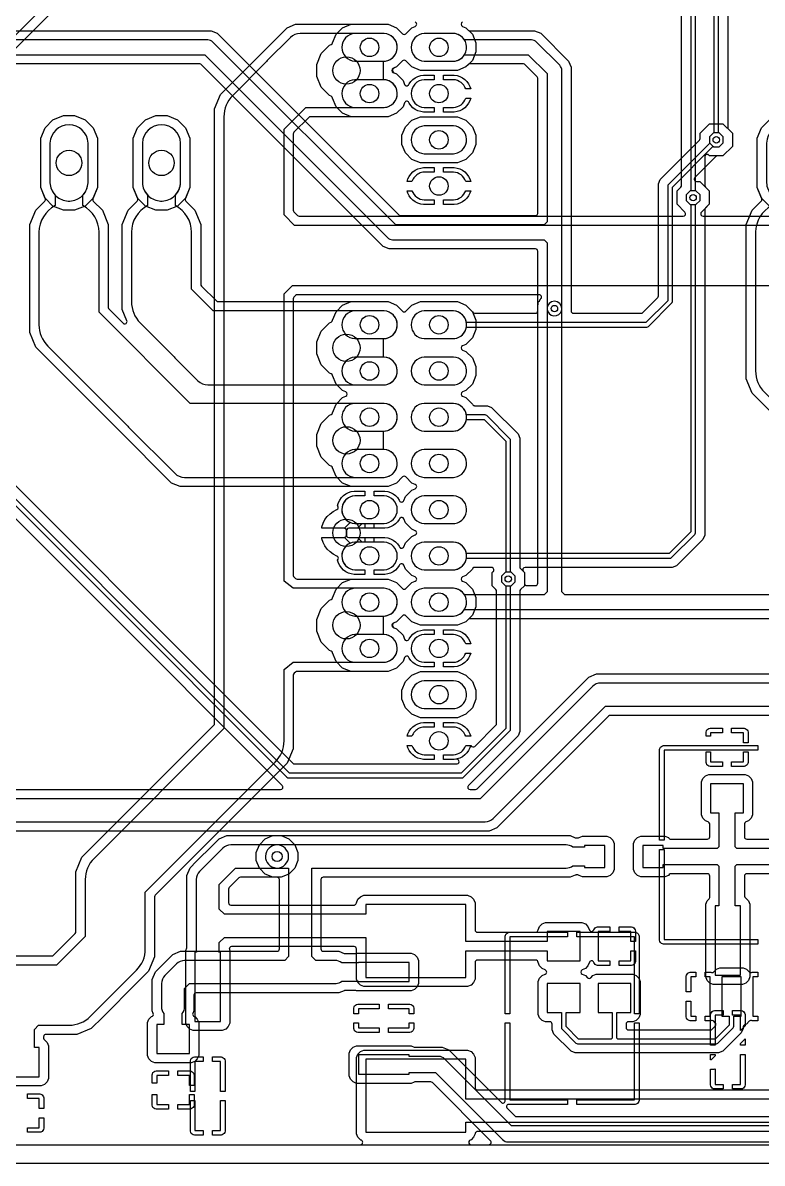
# Model space of a CAD drawing. Header units: millimetres. Extents: x 30 to 140, y 53 to 175.
# Drawn here: x 59.7 to 100.3, y 53 to 115.6 of the extents above; entities that cross this region are included whole.
import ezdxf

# ---------------------------------------------------------------- set-up
doc = ezdxf.new("R2010")
doc.units = ezdxf.units.MM

msp = doc.modelspace()

# ---------------------------------------------------------------- linework, layer by layer
at = {"layer": '16_copper'}
for points in [[(31.016, 173.857), (31.016, 54.143, 0.414214), (31.143, 54.016), (78.238, 54.016, 0.785538), (78.297, 54.256), (78.291, 54.258, 0.090005), (78.242, 54.279), (78.099, 54.422), (78.022, 54.609), (78.022, 58.811), (78.099, 58.998), (78.242, 59.141), (78.429, 59.218), (84.131, 59.218), (84.318, 59.141), (84.461, 58.998), (84.538, 58.811), (84.538, 57.15, 0.414214), (84.665, 57.023), (100.762, 57.023, 0.414214)], [(44.876, 115.214), (70.032, 115.214), (70.368, 115.075), (80.352, 105.092, 0.198912), (80.441, 105.054), (87.859, 105.054, 0.414214), (87.986, 105.181), (87.986, 112.599, 0.198912), (87.948, 112.688), (87.288, 113.348, 0.198912), (87.199, 113.386), (84.246, 113.386, 0.198912), (84.156, 113.348), (84.031, 113.223), (83.565, 113.03), (81.535, 113.03), (81.069, 113.223), (80.735, 113.557, 0.414214), (80.555, 113.557), (80.221, 113.223), (80.038, 113.147, 0.668183), (80.038, 112.913), (80.221, 112.837), (80.579, 112.479), (80.669, 112.262, 0.513814), (80.869, 112.216), (80.879, 112.224, 0.138924), (80.919, 112.292), (81.013, 112.422), (81.126, 112.535), (81.256, 112.629), (81.398, 112.702), (81.55, 112.751), (81.708, 112.776), (82.296, 112.776), (82.296, 112.522), (81.751, 112.522, 0.95208), (81.751, 110.998), (82.296, 110.998), (82.296, 110.744), (81.708, 110.744), (81.55, 110.769), (81.398, 110.818), (81.256, 110.891), (81.126, 110.985), (81.013, 111.098), (80.919, 111.228, 0.764681), (80.669, 111.258), (80.579, 111.041), (80.221, 110.683), (79.755, 110.49), (77.725, 110.49), (77.259, 110.683), (76.901, 111.041), (76.706, 111.513, 0.26182), (76.63, 111.611), (76.545, 111.646), (76.086, 112.105), (75.837, 112.705), (75.837, 113.355), (76.086, 113.955), (76.545, 114.414), (76.63, 114.449, 0.246575), (76.706, 114.547), (76.901, 115.019), (77.259, 115.377), (77.725, 115.57), (79.755, 115.57), (80.221, 115.377), (80.555, 115.043, 0.414214), (80.735, 115.043), (81.069, 115.377), (81.252, 115.453, 0.668183), (81.252, 115.687)], [(83.848, 115.687, 0.668183), (83.848, 115.453), (84.031, 115.377), (84.156, 115.252, 0.198912), (84.246, 115.214), (87.812, 115.214), (88.148, 115.075), (89.675, 113.548), (89.814, 113.212), (89.814, 99.822, 0.414214), (89.941, 99.695), (93.664, 99.695, 0.198912), (93.754, 99.732), (94.578, 100.556, 0.198912), (94.615, 100.646), (94.615, 106.806), (94.712, 107.04), (96.867, 109.195, 0.198912), (96.904, 109.284), (96.904, 109.587), (97.423, 110.106), (98.157, 110.106), (98.676, 109.587), (98.676, 108.853), (98.157, 108.334), (97.854, 108.334, 0.198912), (97.765, 108.297), (96.616, 107.148, 0.668179), (96.706, 106.931), (96.887, 106.931), (97.406, 106.412), (97.406, 105.678), (97.192, 105.464, 0.198912), (97.155, 105.374), (97.155, 87.504), (97.058, 87.27), (95.61, 85.822), (95.376, 85.725), (87.285, 85.725, 0.668185), (87.195, 85.508), (87.246, 85.457), (87.246, 84.723), (87.032, 84.509, 0.198912), (86.995, 84.419), (86.995, 76.709), (86.898, 76.475), (86.702, 76.279), (84.173, 73.75, 0.668179), (84.263, 73.533), (84.564, 73.533, 0.198912), (84.654, 73.57), (90.793, 79.709), (91.213, 79.883), (111.987, 79.883)], [(48.666, 113.894), (69.682, 113.894), (79.723, 103.853, 0.198912), (80.01, 103.734), (88.329, 103.734), (88.494, 103.569), (88.494, 99.949, 0.920803), (89.301, 99.882), (89.306, 99.949), (89.306, 113.03, 0.198912), (89.187, 113.317), (87.917, 114.587, 0.198912), (87.63, 114.706), (83.957, 114.706, 0.244558), (83.349, 115.062), (81.751, 115.062, 0.95208), (81.751, 113.538), (83.349, 113.538, 0.244558), (83.957, 113.894), (87.462, 113.894), (88.494, 112.862), (88.494, 104.711), (88.329, 104.546), (80.178, 104.546), (70.137, 114.587, 0.198912), (69.85, 114.706), (44.587, 114.706, 0.244558)], [(54.263, 95.225), (74.521, 74.967, 0.198912), (74.611, 74.93), (83.504, 74.93, 0.997187), (83.541, 75.202), (83.539, 75.202, 0.068867), (83.504, 75.202), (83.392, 75.184), (82.804, 75.184), (82.804, 75.438), (83.349, 75.438, 0.304475), (84.031, 75.946), (84.316, 75.946, 0.551386), (84.526, 75.899), (85.688, 77.061, 0.198912), (85.725, 77.151), (85.725, 84.419, 0.198912), (85.688, 84.509), (85.474, 84.723), (85.474, 85.457, 0.874307), (85.435, 85.725), (84.508, 85.725, 0.064089), (84.476, 85.721), (84.465, 85.717, 0.195945), (84.389, 85.641), (84.031, 85.283), (83.848, 85.207, 0.668175), (83.848, 84.973), (84.031, 84.897), (84.389, 84.539), (84.582, 84.073), (84.582, 83.567), (84.389, 83.101), (84.031, 82.743), (83.565, 82.55), (81.535, 82.55), (81.069, 82.743), (80.735, 83.077, 0.414214), (80.555, 83.077), (80.221, 82.743), (80.038, 82.667, 0.668175), (80.038, 82.433), (80.221, 82.357), (80.579, 81.999), (80.669, 81.782, 0.513808), (80.869, 81.736), (80.879, 81.744, 0.138905), (80.919, 81.812), (81.013, 81.942), (81.126, 82.055), (81.256, 82.149), (81.398, 82.222), (81.55, 82.271), (81.708, 82.296), (82.296, 82.296), (82.296, 82.042), (81.751, 82.042, 0.95208), (81.751, 80.518), (82.296, 80.518), (82.296, 80.264), (81.708, 80.264), (81.55, 80.289), (81.398, 80.338), (81.256, 80.411), (81.126, 80.505), (81.013, 80.618), (80.919, 80.748, 0.764651), (80.669, 80.778), (80.579, 80.561), (80.221, 80.203), (79.755, 80.01), (77.725, 80.01), (77.259, 80.203), (76.901, 80.561), (76.706, 81.033, 0.26182), (76.63, 81.131), (76.545, 81.166), (76.086, 81.625), (75.837, 82.225), (75.837, 82.875), (76.086, 83.475), (76.545, 83.934), (76.63, 83.969, 0.246575), (76.706, 84.067), (76.901, 84.539), (77.259, 84.897), (77.725, 85.09), (79.755, 85.09), (80.221, 84.897), (80.555, 84.563, 0.414214), (80.735, 84.563), (81.069, 84.897), (81.252, 84.973, 0.668175), (81.252, 85.207), (81.069, 85.283), (80.711, 85.641), (80.621, 85.858, 0.513808), (80.421, 85.904), (80.411, 85.896, 0.138905), (80.371, 85.828), (80.277, 85.698), (80.164, 85.585), (80.034, 85.491), (79.892, 85.418), (79.74, 85.369), (79.582, 85.344), (78.994, 85.344), (78.994, 85.598), (79.539, 85.598, 0.95208), (79.539, 87.122), (78.994, 87.122), (78.994, 87.376), (79.582, 87.376), (79.74, 87.351), (79.892, 87.302), (80.034, 87.229), (80.164, 87.135), (80.277, 87.022), (80.371, 86.892, 0.764651), (80.621, 86.862), (80.711, 87.079), (81.069, 87.437), (81.252, 87.513, 0.668175), (81.252, 87.747), (81.069, 87.823), (80.711, 88.181), (80.621, 88.398, 0.513783), (80.421, 88.444), (80.411, 88.436, 0.138898), (80.371, 88.368), (80.277, 88.238), (80.164, 88.125), (80.034, 88.031), (79.892, 87.958), (79.74, 87.909), (79.582, 87.884), (78.994, 87.884), (78.994, 88.138), (79.539, 88.138, 0.95208), (79.539, 89.662), (78.994, 89.662), (78.994, 89.916), (79.582, 89.916), (79.74, 89.891), (79.892, 89.842), (80.034, 89.769), (80.164, 89.675), (80.277, 89.562), (80.371, 89.432, 0.764648), (80.621, 89.402), (80.711, 89.619), (81.069, 89.977), (81.252, 90.053, 0.668175), (81.252, 90.287), (81.069, 90.363), (80.735, 90.697, 0.414214), (80.555, 90.697), (80.221, 90.363), (79.755, 90.17), (68.327, 90.17), (67.861, 90.363), (64.963, 93.261, 0.093912), (64.936, 93.3), (60.4, 97.837), (60.071, 98.631), (60.071, 104.569), (60.4, 105.363), (60.895, 105.858, 0.303342), (60.921, 105.998), (60.674, 106.593), (60.674, 109.307), (60.911, 109.879), (61.349, 110.317), (61.921, 110.553), (62.539, 110.553), (63.111, 110.317), (63.549, 109.879), (63.786, 109.307), (63.786, 106.593), (63.54, 106, 0.312739), (63.565, 105.858), (64.06, 105.363), (64.389, 104.569), (64.389, 100.007, 0.198912), (64.426, 99.917), (65.2, 99.143, 0.820678), (65.407, 99.281), (65.151, 99.901), (65.151, 104.569), (65.48, 105.363), (65.975, 105.858, 0.303342), (66.001, 105.998), (65.754, 106.593), (65.754, 109.307), (65.991, 109.879), (66.429, 110.317), (67.001, 110.553), (67.619, 110.553), (68.191, 110.317), (68.629, 109.879), (68.866, 109.307), (68.866, 106.593), (68.62, 106, 0.312739), (68.645, 105.858), (69.14, 105.363), (69.469, 104.569), (69.469, 101.277, 0.198912), (69.506, 101.187), (70.326, 100.367, 0.198912), (70.416, 100.33), (79.755, 100.33), (80.221, 100.137), (80.555, 99.803, 0.414214), (80.735, 99.803), (81.069, 100.137), (81.535, 100.33), (83.565, 100.33), (84.031, 100.137), (84.389, 99.779, 0.317344), (84.508, 99.695), (87.859, 99.695, 0.414214), (87.986, 99.822), (87.986, 103.099, 0.414214), (87.859, 103.226), (79.828, 103.226), (79.492, 103.365), (69.508, 113.348, 0.198912), (69.419, 113.386), (49.301, 113.386, 0.414214)], [(101.766, 93.3), (99.77, 95.297), (99.441, 96.091), (99.441, 104.569), (99.77, 105.363), (100.265, 105.858, 0.303342), (100.291, 105.998), (100.044, 106.593), (100.044, 109.307), (100.281, 109.879), (100.719, 110.317)], [(53.518, 94.893), (74.205, 74.205, 0.198912), (74.295, 74.168), (83.82, 74.168), (83.825, 74.169, 0.187839), (83.91, 74.205), (86.45, 76.745, 0.198912), (86.487, 76.835), (86.487, 84.712), (86.517, 84.712), (86.738, 84.933), (86.738, 85.247), (86.517, 85.468), (86.203, 85.468), (85.982, 85.247), (85.982, 84.933), (86.203, 84.712), (86.233, 84.712), (86.233, 76.888), (83.767, 74.422), (74.348, 74.422), (53.697, 95.072)], [(45.493, 73.533), (73.852, 73.533, 0.668179), (73.942, 73.75), (73.739, 73.953), (53.365, 94.327, 0.198912)], [(111.76, 79.375), (91.44, 79.375, 0.198912), (90.991, 79.189), (84.827, 73.025), (45.72, 73.025, 0.198912), (45.271, 72.839), (44.001, 71.569, 1), (44.899, 70.671), (45.983, 71.755), (85.09, 71.755, 0.198912), (85.539, 71.941), (91.703, 78.105), (111.497, 78.105)], [(111.234, 77.597), (91.966, 77.597, 0.198912), (91.876, 77.56), (85.737, 71.421), (85.317, 71.247), (46.246, 71.247, 0.198912)], [(104.397, 54.737), (84.665, 54.737, 0.055544), (84.637, 54.734), (84.625, 54.73, 0.283686), (84.538, 54.609), (84.461, 54.422), (84.318, 54.279, 0.985706), (84.322, 54.016), (138.857, 54.016, 0.414214)]]:
    msp.add_lwpolyline(points, format="xyb", dxfattribs=at)
for points in [[(79.614, 113.545, 0.906347), (79.539, 115.062), (77.941, 115.062, 0.95208), (77.941, 113.538), (79.539, 113.538)], [(84.031, 112.014, 0.304475), (83.349, 112.522), (82.804, 112.522), (82.804, 112.776), (83.392, 112.776), (83.55, 112.751), (83.702, 112.702), (83.844, 112.629), (83.974, 112.535), (84.087, 112.422), (84.181, 112.292), (84.254, 112.15), (84.298, 112.014)], [(79.614, 111.005, 0.906347), (79.539, 112.522), (77.941, 112.522, 0.95208), (77.941, 110.998), (79.539, 110.998)], [(82.804, 110.744), (82.804, 110.998), (83.349, 110.998, 0.304475), (84.031, 111.506), (84.298, 111.506), (84.254, 111.37), (84.181, 111.228), (84.087, 111.098), (83.974, 110.985), (83.844, 110.891), (83.702, 110.818), (83.55, 110.769), (83.392, 110.744)], [(63.881, 99.744), (63.881, 104.14, 0.279687), (62.992, 105.604), (62.992, 106.183, 0.180228), (63.278, 106.857), (63.278, 109.043, 0.957291), (61.182, 109.043), (61.182, 106.857, 0.180228), (61.468, 106.183), (61.468, 105.604, 0.279681), (60.579, 104.14), (60.579, 99.06, 0.198912), (61.063, 97.893), (65.425, 93.53, 0.038456), (65.501, 93.441), (68.041, 90.901, 0.198912), (68.58, 90.678), (79.539, 90.678, 0.975753), (79.502, 92.202), (79.502, 93.218, 0.975753), (79.539, 94.742), (68.883, 94.742)], [(68.961, 101.014), (68.961, 104.14, 0.279687), (68.072, 105.604), (68.072, 106.183, 0.180228), (68.358, 106.857), (68.358, 109.043, 0.957291), (66.262, 109.043), (66.262, 106.857, 0.180228), (66.548, 106.183), (66.548, 105.604, 0.279681), (65.659, 104.14), (65.659, 100.33, 0.198912), (66.143, 99.163), (67.965, 97.34, 0.038456), (68.041, 97.251), (69.311, 95.981, 0.198912), (69.85, 95.758), (79.539, 95.758, 0.975753), (79.502, 97.282), (79.502, 98.298, 0.975753), (79.539, 99.822), (70.153, 99.822)], [(83.424, 108.465, 0.906347), (83.349, 109.982), (81.751, 109.982, 0.95208), (81.751, 108.458), (83.349, 108.458)], [(103.251, 97.204), (103.251, 104.14, 0.279687), (102.362, 105.604), (102.362, 106.183, 0.180228), (102.648, 106.857), (102.648, 109.043, 0.957291), (100.552, 109.043), (100.552, 106.857, 0.180228), (100.838, 106.183), (100.838, 105.604, 0.279681), (99.949, 104.14), (99.949, 96.52, 0.198912), (100.433, 95.353), (102.255, 93.53, 0.038456), (102.331, 93.441), (104.871, 90.901, 0.198912), (105.41, 90.678), (118.909, 90.678, 0.975753), (118.872, 92.202), (118.872, 93.218, 0.975753), (118.909, 94.742), (105.713, 94.742)], [(83.424, 98.305, 0.324787), (84.064, 98.933), (93.98, 98.933, 0.198912), (94.07, 98.97), (95.34, 100.24, 0.198912), (95.377, 100.33), (95.377, 106.627), (97.612, 108.863), (97.633, 108.842), (97.947, 108.842), (98.168, 109.063), (98.168, 109.377), (97.947, 109.598), (97.633, 109.598), (97.412, 109.377), (97.412, 109.063), (97.433, 109.042), (95.16, 106.77, 0.198912), (95.123, 106.68), (95.123, 100.383), (93.927, 99.187), (84.064, 99.187, 0.352144), (83.349, 99.822), (81.751, 99.822, 0.95208), (81.751, 98.298), (83.349, 98.298)], [(84.031, 106.934, 0.304475), (83.349, 107.442), (82.804, 107.442), (82.804, 107.696), (83.392, 107.696), (83.55, 107.671), (83.702, 107.622), (83.844, 107.549), (83.974, 107.455), (84.087, 107.342), (84.181, 107.212), (84.254, 107.07), (84.298, 106.934)], [(81.708, 105.664), (81.55, 105.689), (81.398, 105.738), (81.256, 105.811), (81.126, 105.905), (81.013, 106.018), (80.919, 106.148), (80.846, 106.29), (80.802, 106.426), (81.069, 106.426, 0.304475), (81.751, 105.918), (82.296, 105.918), (82.296, 105.664)], [(83.424, 85.605, 0.324787), (84.064, 86.233), (95.25, 86.233, 0.198912), (95.34, 86.27), (96.61, 87.54, 0.198912), (96.647, 87.63), (96.647, 105.667), (96.677, 105.667), (96.898, 105.888), (96.898, 106.202), (96.677, 106.423), (96.363, 106.423), (96.142, 106.202), (96.142, 105.888), (96.363, 105.667), (96.393, 105.667), (96.393, 87.683), (95.197, 86.487), (84.064, 86.487, 0.352144), (83.349, 87.122), (81.751, 87.122, 0.95208), (81.751, 85.598), (83.349, 85.598)], [(82.804, 105.664), (82.804, 105.918), (83.349, 105.918, 0.304475), (84.031, 106.426), (84.298, 106.426), (84.254, 106.29), (84.181, 106.148), (84.087, 106.018), (83.974, 105.905), (83.844, 105.811), (83.702, 105.738), (83.55, 105.689), (83.392, 105.664)], [(83.424, 95.765, 0.906347), (83.349, 97.282), (81.751, 97.282, 0.95208), (81.751, 95.758), (83.349, 95.758)], [(83.424, 93.225, 0.906347), (83.349, 94.742), (81.751, 94.742, 0.95208), (81.751, 93.218), (83.349, 93.218)], [(83.424, 90.685, 0.906347), (83.349, 92.202), (81.751, 92.202, 0.95208), (81.751, 90.678), (83.349, 90.678)], [(76.114, 87.884), (76.125, 87.953), (76.192, 88.159), (76.291, 88.353), (76.418, 88.528), (76.572, 88.682), (76.747, 88.809), (76.946, 88.911, 0.466649), (77.001, 89.097), (76.997, 89.104, 0.052386), (76.987, 89.138), (77.036, 89.29), (77.109, 89.432), (77.203, 89.562), (77.316, 89.675), (77.446, 89.769), (77.588, 89.842), (77.74, 89.891), (77.898, 89.916), (78.486, 89.916), (78.486, 89.662), (77.941, 89.662, 0.796397), (77.68, 88.199), (77.365, 87.884)], [(83.424, 88.145, 0.906347), (83.349, 89.662), (81.751, 89.662, 0.95208), (81.751, 88.138), (83.349, 88.138)], [(77.898, 85.344), (77.74, 85.369), (77.588, 85.418), (77.446, 85.491), (77.316, 85.585), (77.203, 85.698), (77.109, 85.828), (77.036, 85.97), (76.987, 86.122, 0.539151), (76.948, 86.348), (76.747, 86.451), (76.572, 86.578), (76.418, 86.732), (76.291, 86.907), (76.192, 87.101), (76.125, 87.307), (76.114, 87.376), (77.365, 87.376), (77.68, 87.061, 0.796397), (77.941, 85.598), (78.486, 85.598), (78.486, 85.344)], [(79.614, 83.065, 0.906347), (79.539, 84.582), (77.941, 84.582, 0.95208), (77.941, 83.058), (79.539, 83.058)], [(83.424, 83.065, 0.906347), (83.349, 84.582), (81.751, 84.582, 0.95208), (81.751, 83.058), (83.349, 83.058)], [(84.031, 81.534, 0.304478), (83.349, 82.042), (82.804, 82.042), (82.804, 82.296), (83.392, 82.296), (83.55, 82.271), (83.702, 82.222), (83.844, 82.149), (83.974, 82.055), (84.087, 81.942), (84.181, 81.812), (84.254, 81.67), (84.298, 81.534)], [(79.614, 80.525, 0.906347), (79.539, 82.042), (77.941, 82.042, 0.95208), (77.941, 80.518), (79.539, 80.518)], [(82.804, 80.264), (82.804, 80.518), (83.349, 80.518, 0.304475), (84.031, 81.026), (84.298, 81.026), (84.254, 80.89), (84.181, 80.748), (84.087, 80.618), (83.974, 80.505), (83.844, 80.411), (83.702, 80.338), (83.55, 80.289), (83.392, 80.264)], [(83.424, 77.985, 0.906347), (83.349, 79.502), (81.751, 79.502, 0.95208), (81.751, 77.978), (83.349, 77.978)], [(84.031, 76.454, 0.304478), (83.349, 76.962), (82.804, 76.962), (82.804, 77.216), (83.392, 77.216), (83.55, 77.191), (83.702, 77.142), (83.844, 77.069), (83.974, 76.975), (84.087, 76.862), (84.181, 76.732), (84.254, 76.59), (84.298, 76.454)], [(81.708, 75.184), (81.55, 75.209), (81.398, 75.258), (81.256, 75.331), (81.126, 75.425), (81.013, 75.538), (80.919, 75.668), (80.846, 75.81), (80.802, 75.946), (81.069, 75.946, 0.304475), (81.751, 75.438), (82.296, 75.438), (82.296, 75.184)], [(90.044, 59.055), (89.81, 59.152), (88.87, 60.092), (88.773, 60.326), (88.773, 60.643, 0.414214), (88.646, 60.77), (88.405, 60.77), (88.219, 60.847), (88.076, 60.99), (87.999, 61.177), (87.999, 62.979), (88.076, 63.166), (88.219, 63.309), (88.397, 63.383, 0.668183), (88.397, 63.617), (88.219, 63.691), (88.076, 63.834), (87.999, 64.021, 0.442215), (87.871, 64.16), (84.665, 64.16, 0.414214), (84.538, 64.033), (84.538, 63.109), (84.461, 62.922), (84.318, 62.779), (84.131, 62.702), (78.429, 62.702), (78.242, 62.779), (78.099, 62.922), (78.022, 63.109), (78.022, 64.77, 0.414214), (77.895, 64.897), (71.163, 64.897, 0.454789), (71.037, 64.753), (71.038, 64.749, 0.104035), (71.058, 64.691), (71.058, 60.689), (70.981, 60.502), (70.838, 60.359), (70.651, 60.282), (69.049, 60.282), (68.862, 60.359), (68.719, 60.502), (68.642, 60.689), (68.642, 64.691), (68.697, 64.825, 0.098491), (68.707, 64.873), (68.707, 68.807), (68.881, 69.227), (69.22, 69.567), (69.22, 69.567), (70.133, 70.48), (70.133, 70.48), (70.473, 70.819), (70.893, 70.993), (73.887, 70.993), (74.307, 70.819), (74.629, 70.497), (74.803, 70.077), (74.803, 69.623), (74.629, 69.203), (74.307, 68.881), (73.887, 68.707), (71.646, 68.707, 0.198912), (71.556, 68.67), (71.03, 68.144, 0.198912), (70.993, 68.054), (70.993, 67.31, 0.414214), (71.12, 67.183), (77.895, 67.183, 0.055544), (77.923, 67.186), (77.935, 67.19, 0.283686), (78.022, 67.311), (78.099, 67.498), (78.242, 67.641), (78.429, 67.718), (84.131, 67.718), (84.318, 67.641), (84.461, 67.498), (84.538, 67.311), (84.538, 65.811, 0.414214), (84.665, 65.684), (87.871, 65.684, 0.225672), (87.97, 65.731), (87.977, 65.742, 0.14948), (87.999, 65.823), (88.076, 66.01), (88.219, 66.153), (88.405, 66.23), (90.411, 66.23), (90.597, 66.153), (90.74, 66.01), (90.824, 65.806, 0.634936), (91.063, 65.819), (91.097, 65.878), (91.145, 65.925), (91.202, 65.959), (91.267, 65.976), (91.948, 65.976), (91.948, 65.722), (91.3, 65.722), (91.3, 64.122), (91.948, 64.122), (91.948, 63.868), (91.267, 63.868), (91.202, 63.885), (91.145, 63.919), (91.097, 63.966), (91.063, 64.025, 0.707991), (90.824, 64.038), (90.74, 63.834), (90.597, 63.691), (90.419, 63.617, 0.668183), (90.419, 63.383), (90.597, 63.309), (90.715, 63.191, 0.414219), (90.895, 63.191), (91.013, 63.309), (91.199, 63.386), (93.205, 63.386), (93.391, 63.309), (93.534, 63.166), (93.611, 62.979), (93.611, 61.177), (93.534, 60.99), (93.391, 60.847), (93.205, 60.77), (92.964, 60.77, 0.414214), (92.837, 60.643), (92.837, 60.452, 0.414214), (92.964, 60.325), (97.474, 60.325, 0.198912), (97.564, 60.362), (97.737, 60.535, 0.414219), (97.737, 60.714), (97.653, 60.797, 0.184152), (97.571, 60.834), (97.563, 60.835, 0.122669), (97.493, 60.82), (97.18, 60.82), (97.18, 61.074), (97.46, 61.074), (97.46, 63.233), (97.18, 63.233), (97.18, 63.487), (97.493, 63.487, 0.348851), (97.653, 63.51), (97.807, 63.664), (97.994, 63.741), (99.263, 63.741), (99.449, 63.664), (99.603, 63.51, 0.184157), (99.686, 63.474), (99.694, 63.473, 0.122669), (99.763, 63.487), (100.076, 63.487), (100.076, 63.233), (99.797, 63.233), (99.797, 61.074), (100.076, 61.074), (100.076, 60.82), (99.763, 60.82, 0.348851), (99.603, 60.797), (99.449, 60.644), (99.342, 60.599, 0.303347), (99.263, 60.482), (99.263, 60.402), (99.167, 60.169), (98.15, 59.152), (97.916, 59.055)], [(78.53, 63.21), (84.03, 63.21), (84.03, 64.668), (88.507, 64.668), (88.507, 64.122), (90.309, 64.122), (90.309, 65.722), (88.507, 65.722), (88.507, 65.176), (84.03, 65.176), (84.03, 67.21), (78.53, 67.21), (78.53, 66.675), (70.772, 66.675), (70.485, 66.962), (70.485, 68.317), (71.383, 69.215), (73.66, 69.215, 1), (73.66, 70.485), (71.12, 70.485, 0.198912), (70.671, 70.299), (69.401, 69.029, 0.198912), (69.215, 68.58), (69.215, 64.77, 0.072009), (69.241, 64.59), (69.15, 64.59), (69.15, 60.79), (70.55, 60.79), (70.55, 64.59), (70.458, 64.59, 0.072041), (70.485, 64.77), (70.485, 65.118), (70.772, 65.405), (78.53, 65.405)], [(97.795, 59.564, 0.187839), (97.88, 59.6), (98.718, 60.438, 0.198912), (98.755, 60.528), (98.755, 61.074), (99.162, 61.074), (99.162, 63.233), (98.095, 63.233), (98.095, 61.074), (98.501, 61.074), (98.501, 60.581), (97.737, 59.817), (92.382, 59.817), (92.329, 59.87), (92.329, 61.278), (93.104, 61.278), (93.104, 62.878), (91.3, 62.878), (91.3, 61.278), (92.075, 61.278), (92.075, 59.87), (92.022, 59.817), (90.223, 59.817), (89.535, 60.505), (89.535, 61.278), (90.309, 61.278), (90.309, 62.878), (88.507, 62.878), (88.507, 61.278), (89.281, 61.278), (89.281, 60.452, 0.198912), (89.318, 60.362), (90.08, 59.6, 0.198912), (90.17, 59.563), (97.79, 59.563)]]:
    msp.add_lwpolyline(points, format="xyb", close=True, dxfattribs=at)
for points in [[(81.535, 107.95), (81.069, 108.143), (80.711, 108.501), (80.518, 108.967), (80.518, 109.473), (80.711, 109.939), (81.069, 110.297), (81.535, 110.49), (83.565, 110.49), (84.031, 110.297), (84.389, 109.939), (84.582, 109.473), (84.582, 108.967), (84.389, 108.501), (84.031, 108.143), (83.565, 107.95)], [(80.802, 106.934), (80.846, 107.07), (80.919, 107.212), (81.013, 107.342), (81.126, 107.455), (81.256, 107.549), (81.398, 107.622), (81.55, 107.671), (81.708, 107.696), (82.296, 107.696), (82.296, 107.442), (81.751, 107.442), (81.676, 107.435), (81.603, 107.42), (81.531, 107.398), (81.462, 107.37), (81.396, 107.334), (81.334, 107.293), (81.276, 107.245), (81.223, 107.192), (81.175, 107.134), (81.134, 107.072), (81.098, 107.006), (81.07, 106.937), (81.069, 106.934)], [(78.486, 88.138), (78.486, 87.884), (78.083, 87.884), (78.337, 88.138)], [(78.337, 87.122), (78.083, 87.376), (78.486, 87.376), (78.486, 87.122)], [(81.535, 77.47), (81.069, 77.663), (80.711, 78.021), (80.518, 78.487), (80.518, 78.993), (80.711, 79.459), (81.069, 79.817), (81.535, 80.01), (83.565, 80.01), (84.031, 79.817), (84.389, 79.459), (84.582, 78.993), (84.582, 78.487), (84.389, 78.021), (84.031, 77.663), (83.565, 77.47)], [(80.802, 76.454), (80.846, 76.59), (80.919, 76.732), (81.013, 76.862), (81.126, 76.975), (81.256, 77.069), (81.398, 77.142), (81.55, 77.191), (81.708, 77.216), (82.296, 77.216), (82.296, 76.962), (81.751, 76.962), (81.676, 76.955), (81.603, 76.94), (81.531, 76.918), (81.462, 76.89), (81.396, 76.854), (81.334, 76.813), (81.276, 76.765), (81.223, 76.712), (81.175, 76.654), (81.134, 76.592), (81.098, 76.526), (81.07, 76.457), (81.069, 76.454)], [(94.676, 70.739), (94.676, 75.723), (94.693, 75.788), (94.727, 75.846), (94.774, 75.893), (94.832, 75.927), (94.897, 75.944), (100.076, 75.944), (100.076, 75.69), (94.93, 75.69), (94.93, 70.739)], [(94.897, 65.026), (94.832, 65.043), (94.774, 65.077), (94.727, 65.124), (94.693, 65.182), (94.676, 65.247), (94.676, 70.231), (94.93, 70.231), (94.93, 65.28), (100.076, 65.28), (100.076, 65.026)], [(93.104, 65.176), (93.104, 65.722), (92.456, 65.722), (92.456, 65.976), (93.137, 65.976), (93.202, 65.959), (93.259, 65.925), (93.307, 65.878), (93.34, 65.82), (93.357, 65.755), (93.357, 65.176)], [(92.456, 63.868), (92.456, 64.122), (93.104, 64.122), (93.104, 64.668), (93.357, 64.668), (93.357, 64.089), (93.34, 64.024), (93.307, 63.966), (93.259, 63.919), (93.202, 63.885), (93.137, 63.868)], [(96.139, 62.408), (96.139, 63.267), (96.156, 63.331), (96.19, 63.389), (96.237, 63.437), (96.295, 63.47), (96.36, 63.487), (96.672, 63.487), (96.672, 63.233), (96.393, 63.233), (96.393, 62.408)], [(96.36, 60.82), (96.295, 60.838), (96.237, 60.871), (96.19, 60.918), (96.156, 60.976), (96.139, 61.041), (96.139, 61.9), (96.393, 61.9), (96.393, 61.074), (96.672, 61.074), (96.672, 60.82)], [(68.896, 56.944), (68.896, 58.623), (68.913, 58.688), (68.947, 58.746), (68.994, 58.793), (69.052, 58.827), (69.117, 58.844), (69.596, 58.844), (69.596, 58.59), (69.15, 58.59), (69.15, 56.944)], [(70.55, 56.944), (70.55, 58.59), (70.104, 58.59), (70.104, 58.844), (70.583, 58.844), (70.648, 58.827), (70.706, 58.793), (70.753, 58.746), (70.787, 58.688), (70.804, 58.623), (70.804, 56.944)], [(69.117, 54.536), (69.052, 54.553), (68.994, 54.587), (68.947, 54.634), (68.913, 54.692), (68.896, 54.757), (68.896, 56.436), (69.15, 56.436), (69.15, 54.79), (69.596, 54.79), (69.596, 54.536)], [(70.104, 54.536), (70.104, 54.79), (70.55, 54.79), (70.55, 56.436), (70.804, 56.436), (70.804, 54.757), (70.787, 54.692), (70.753, 54.634), (70.706, 54.587), (70.648, 54.553), (70.583, 54.536)]]:
    msp.add_lwpolyline(points, close=True, dxfattribs=at)
msp.add_lwpolyline([(101.292, 56.515), (84.03, 56.515), (84.03, 58.71), (78.53, 58.71), (78.53, 54.71), (84.03, 54.71), (84.03, 55.245), (104.8, 55.245)], dxfattribs=at)
at = {"layer": '1_copper'}
for points in [[(97.663, 171.397), (97.663, 109.598), (97.633, 109.598), (97.412, 109.377), (97.412, 109.063), (97.633, 108.842), (97.947, 108.842), (98.168, 109.063), (98.168, 109.377), (97.947, 109.598), (97.917, 109.598), (97.917, 171.45, 0.198912)], [(96.393, 170.127), (96.393, 106.423), (96.363, 106.423), (96.142, 106.202), (96.142, 105.888), (96.363, 105.667), (96.677, 105.667), (96.898, 105.888), (96.898, 106.202), (96.677, 106.423), (96.647, 106.423), (96.647, 170.18, 0.198912)], [(56.007, 111.707), (95.34, 151.04, 0.198912)], [(95.668, 150.65), (56.552, 111.534, 0.198912)], [(83.848, 115.687, 0.668183), (83.848, 115.453), (84.031, 115.377), (84.389, 115.019), (84.582, 114.553), (84.582, 114.047), (84.389, 113.581), (84.031, 113.223), (83.565, 113.03), (81.535, 113.03), (81.069, 113.223), (80.735, 113.557, 0.414214), (80.555, 113.557), (80.221, 113.223), (80.088, 113.168, 0.143893), (80.033, 113.123), (80.026, 113.113, 0.524682), (80.088, 112.892), (80.221, 112.837), (80.579, 112.479), (80.669, 112.262, 0.513783), (80.869, 112.216), (80.879, 112.224, 0.138898), (80.919, 112.292), (81.013, 112.422), (81.126, 112.535), (81.256, 112.629), (81.398, 112.702), (81.55, 112.751), (81.708, 112.776), (82.296, 112.776), (82.296, 112.522), (81.751, 112.522, 0.95208), (81.751, 110.998), (82.296, 110.998), (82.296, 110.744), (81.708, 110.744), (81.55, 110.769), (81.398, 110.818), (81.256, 110.891), (81.126, 110.985), (81.013, 111.098), (80.919, 111.228, 0.764648), (80.669, 111.258), (80.579, 111.041), (80.221, 110.683), (79.755, 110.49), (75.496, 110.49, 0.198912), (75.406, 110.453), (74.586, 109.633, 0.198912), (74.549, 109.543), (74.549, 105.354, 0.198912), (74.586, 105.264), (74.784, 105.066, 0.198912), (74.874, 105.029), (95.976, 105.029, 0.668179), (96.066, 105.246), (95.634, 105.678), (95.634, 106.412), (95.848, 106.626, 0.198912), (95.885, 106.716), (95.885, 150.56, 0.668179)], [(98.425, 140.045), (98.425, 109.891, 0.198912), (98.462, 109.801), (98.676, 109.587), (98.676, 108.853), (98.157, 108.334), (97.423, 108.334), (97.372, 108.385, 0.668185), (97.155, 108.295), (97.155, 106.716, 0.198912), (97.192, 106.626), (97.406, 106.412), (97.406, 105.678), (96.974, 105.246, 0.668179), (97.064, 105.029), (109.403, 105.029, 0.198912)], [(57.356, 64.389), (61.283, 64.389, 0.198912), (61.373, 64.426), (62.574, 65.627, 0.198912), (62.611, 65.717), (62.611, 69.009), (62.94, 69.803), (70.194, 77.057, 0.198912), (70.231, 77.147), (70.231, 110.919), (70.56, 111.713), (72.556, 113.71, 0.087456), (72.583, 113.749), (74.211, 115.377), (74.677, 115.57), (79.755, 115.57), (80.221, 115.377), (80.555, 115.043, 0.414214), (80.735, 115.043), (81.069, 115.377), (81.252, 115.453, 0.668183), (81.252, 115.687)], [(109.666, 104.521), (74.611, 104.521), (74.041, 105.091), (74.041, 109.806), (75.233, 110.998), (79.539, 110.998, 0.975753), (79.502, 112.522), (79.502, 113.538, 0.975753), (79.539, 115.062), (74.93, 115.062, 0.198912), (74.391, 114.839), (73.121, 113.569, 0.036964), (73.048, 113.483), (71.223, 111.657, 0.198912), (70.739, 110.49), (70.739, 76.884), (63.603, 69.747, 0.198912), (63.119, 68.58), (63.119, 65.454), (61.546, 63.881), (57.785, 63.881, 0.174933)], [(58.79, 57.75), (60.59, 57.75), (60.59, 59.35), (60.325, 59.35), (60.325, 60.347), (60.557, 60.579), (62.23, 60.579, 0.198912), (63.397, 61.063), (65.937, 63.603, 0.198912), (66.421, 64.77), (66.421, 67.896), (73.557, 75.033, 0.198912), (74.041, 76.2), (74.041, 80.121), (74.537, 80.518), (79.539, 80.518, 0.975753), (79.502, 82.042), (79.502, 83.058, 0.975753), (79.539, 84.582), (74.537, 84.582), (74.041, 84.979), (74.041, 100.755), (74.505, 101.219), (109.793, 101.219)], [(105.41, 84.226), (89.471, 84.226), (89.306, 84.391), (89.306, 99.949, 1), (88.494, 99.949), (88.494, 84.391), (88.329, 84.226), (83.957, 84.226, 0.244558), (83.349, 84.582), (81.751, 84.582, 0.95208), (81.751, 83.058), (83.349, 83.058, 0.244558), (83.957, 83.414), (105.242, 83.414)], [(104.979, 82.906), (84.246, 82.906, 0.198912), (84.156, 82.868), (84.031, 82.743), (83.565, 82.55), (81.535, 82.55), (81.069, 82.743), (80.735, 83.077, 0.414214), (80.555, 83.077), (80.221, 82.743), (80.088, 82.688, 0.143893), (80.033, 82.643), (80.026, 82.633, 0.524682), (80.088, 82.412), (80.221, 82.357), (80.579, 81.999), (80.669, 81.782, 0.513808), (80.869, 81.736), (80.879, 81.744, 0.138905), (80.919, 81.812), (81.013, 81.942), (81.126, 82.055), (81.256, 82.149), (81.398, 82.222), (81.55, 82.271), (81.708, 82.296), (82.296, 82.296), (82.296, 82.042), (81.751, 82.042, 0.95208), (81.751, 80.518), (82.296, 80.518), (82.296, 80.264), (81.708, 80.264), (81.55, 80.289), (81.398, 80.338), (81.256, 80.411), (81.126, 80.505), (81.013, 80.618), (80.919, 80.748, 0.764651), (80.669, 80.778), (80.579, 80.561), (80.221, 80.203), (79.755, 80.01), (74.759, 80.01, 0.170308), (74.68, 79.982), (74.597, 79.915, 0.227834), (74.549, 79.816), (74.549, 75.771), (74.22, 74.977), (66.966, 67.723, 0.198912), (66.929, 67.633), (66.929, 64.341), (66.6, 63.547), (65.975, 62.922), (65.975, 62.922), (64.078, 61.025), (64.078, 61.025), (63.453, 60.4), (62.659, 60.071), (60.96, 60.071, 0.3458), (60.837, 59.974), (60.833, 59.946, 0.330831), (60.87, 59.788), (61.021, 59.638), (61.098, 59.451), (61.098, 57.649), (61.021, 57.462), (60.878, 57.319), (60.691, 57.242), (58.689, 57.242)], [(124.649, 68.898), (99.461, 68.898, 0.414214), (99.334, 68.77), (99.334, 67.678, 0.267899), (99.413, 67.561), (99.556, 67.418), (99.633, 67.231), (99.633, 63.229), (99.556, 63.042), (99.413, 62.899), (99.226, 62.822), (97.624, 62.822), (97.437, 62.899), (97.294, 63.042), (97.217, 63.229), (97.217, 67.231), (97.294, 67.418), (97.392, 67.515, 0.198912), (97.429, 67.605), (97.429, 68.77, 0.414214), (97.302, 68.898), (95.299, 68.898, 0.198917), (95.209, 68.86), (95.158, 68.809), (94.971, 68.732), (93.649, 68.732), (93.462, 68.809), (93.319, 68.952), (93.242, 69.139), (93.242, 70.561), (93.319, 70.748), (93.462, 70.891), (93.649, 70.968), (94.971, 70.968), (95.158, 70.891, 0.337397), (95.299, 70.802), (97.302, 70.802, 0.414214), (97.429, 70.929), (97.429, 71.634, 0.30335), (97.351, 71.751), (97.194, 71.816), (97.051, 71.959), (96.973, 72.146), (96.973, 73.948), (97.051, 74.135), (97.194, 74.278), (97.38, 74.355), (99.382, 74.355), (99.569, 74.278), (99.712, 74.135), (99.789, 73.948), (99.789, 72.146), (99.712, 71.959), (99.569, 71.816), (99.412, 71.751, 0.30335), (99.334, 71.634), (99.334, 70.929, 0.414214), (99.461, 70.802), (120.841, 70.802, 0.414214)], [(121.315, 70.294), (98.914, 70.294), (98.826, 70.383), (98.826, 72.247), (99.281, 72.247), (99.281, 73.847), (97.481, 73.847), (97.481, 72.247), (97.937, 72.247), (97.937, 70.383), (97.848, 70.294), (94.87, 70.294), (94.87, 70.46), (93.75, 70.46), (93.75, 69.24), (94.87, 69.24), (94.87, 69.406), (97.848, 69.406), (97.937, 69.317), (97.937, 67.13), (97.725, 67.13), (97.725, 63.33), (99.125, 63.33), (99.125, 67.13), (98.826, 67.13), (98.826, 69.317), (98.914, 69.406), (124.46, 69.406, 0.198912)], [(31.143, 54.016), (85.3, 54.016, 0.668179), (85.39, 54.233), (82.193, 57.43, 0.198912), (82.103, 57.468), (81.246, 57.468, 0.098491), (81.197, 57.458), (81.026, 57.387), (78.024, 57.387), (77.837, 57.464), (77.694, 57.607), (77.617, 57.794), (77.617, 59.046), (77.694, 59.233), (77.837, 59.376), (78.024, 59.453), (81.026, 59.453), (81.197, 59.382, 0.098491), (81.246, 59.372), (82.739, 59.372), (83.09, 59.227), (85.982, 56.335, 0.677942), (86.196, 56.447), (86.196, 60.706), (86.45, 60.706), (86.45, 56.485), (89.621, 56.485), (89.621, 56.231), (86.413, 56.231, 0.735), (86.3, 56.017), (86.717, 55.6, 0.198912), (86.807, 55.562), (103.061, 55.562, 0.414214)], [(103.607, 55.055), (86.544, 55.055), (82.864, 58.734, 0.198912), (82.55, 58.864), (80.925, 58.864), (80.925, 58.945), (78.125, 58.945), (78.125, 57.895), (80.925, 57.895), (80.925, 57.976), (82.366, 57.976), (86.046, 54.296, 0.198912), (86.36, 54.166), (135.89, 54.166, 0.198912)]]:
    msp.add_lwpolyline(points, format="xyb", dxfattribs=at)
for points in [[(83.424, 113.545, 0.906347), (83.349, 115.062), (81.751, 115.062, 0.95208), (81.751, 113.538), (83.349, 113.538)], [(84.031, 112.014, 0.304478), (83.349, 112.522), (82.804, 112.522), (82.804, 112.776), (83.392, 112.776), (83.55, 112.751), (83.702, 112.702), (83.844, 112.629), (83.974, 112.535), (84.087, 112.422), (84.181, 112.292), (84.254, 112.15), (84.298, 112.014)], [(82.804, 110.744), (82.804, 110.998), (83.349, 110.998, 0.304475), (84.031, 111.506), (84.298, 111.506), (84.254, 111.37), (84.181, 111.228), (84.087, 111.098), (83.974, 110.985), (83.844, 110.891), (83.702, 110.818), (83.55, 110.769), (83.392, 110.744)], [(62.367, 105.862, 0.363969), (63.278, 106.857), (63.278, 109.043, 0.957291), (61.182, 109.043), (61.182, 106.857), (61.19, 106.765), (61.206, 106.675), (61.23, 106.587), (61.261, 106.501), (61.3, 106.418), (61.345, 106.339), (61.398, 106.264), (61.457, 106.194), (61.521, 106.129), (61.592, 106.07), (61.667, 106.018), (61.746, 105.972), (61.829, 105.933), (61.915, 105.902), (62.003, 105.878), (62.093, 105.862), (62.184, 105.855), (62.276, 105.855)], [(67.447, 105.862, 0.363969), (68.358, 106.857), (68.358, 109.043, 0.957291), (66.262, 109.043), (66.262, 106.857), (66.27, 106.765), (66.286, 106.675), (66.31, 106.587), (66.341, 106.501), (66.38, 106.418), (66.425, 106.339), (66.478, 106.264), (66.537, 106.194), (66.601, 106.129), (66.672, 106.07), (66.747, 106.018), (66.826, 105.972), (66.909, 105.933), (66.995, 105.902), (67.083, 105.878), (67.173, 105.862), (67.264, 105.855), (67.356, 105.855)], [(83.424, 108.465, 0.906347), (83.349, 109.982), (81.751, 109.982, 0.95208), (81.751, 108.458), (83.349, 108.458)], [(84.031, 106.934, 0.304478), (83.349, 107.442), (82.804, 107.442), (82.804, 107.696), (83.392, 107.696), (83.55, 107.671), (83.702, 107.622), (83.844, 107.549), (83.974, 107.455), (84.087, 107.342), (84.181, 107.212), (84.254, 107.07), (84.298, 106.934)], [(81.708, 105.664), (81.55, 105.689), (81.398, 105.738), (81.256, 105.811), (81.126, 105.905), (81.013, 106.018), (80.919, 106.148), (80.846, 106.29), (80.802, 106.426), (81.069, 106.426, 0.304475), (81.751, 105.918), (82.296, 105.918), (82.296, 105.664)], [(82.804, 105.664), (82.804, 105.918), (83.349, 105.918, 0.304475), (84.031, 106.426), (84.298, 106.426), (84.254, 106.29), (84.181, 106.148), (84.087, 106.018), (83.974, 105.905), (83.844, 105.811), (83.702, 105.738), (83.55, 105.689), (83.392, 105.664)], [(80.657, 84.526, 0.174637), (80.735, 84.563), (81.069, 84.897), (81.252, 84.973, 0.668175), (81.252, 85.207), (81.069, 85.283), (80.711, 85.641), (80.621, 85.858, 0.513808), (80.421, 85.904), (80.411, 85.896, 0.138905), (80.371, 85.828), (80.277, 85.698), (80.164, 85.585), (80.034, 85.491), (79.892, 85.418), (79.74, 85.369), (79.582, 85.344), (78.994, 85.344), (78.994, 85.598), (79.539, 85.598, 0.95208), (79.539, 87.122), (77.941, 87.122, 0.95208), (77.941, 85.598), (78.486, 85.598), (78.486, 85.344), (77.898, 85.344), (77.74, 85.369), (77.588, 85.418), (77.446, 85.491), (77.316, 85.585), (77.203, 85.698), (77.109, 85.828), (77.036, 85.97), (76.987, 86.122, 0.539151), (76.948, 86.348), (76.747, 86.451), (76.572, 86.578), (76.418, 86.732), (76.291, 86.907), (76.192, 87.101), (76.125, 87.307), (76.114, 87.376), (77.343, 87.376, 0.414214), (77.47, 87.503), (77.47, 87.757, 0.414214), (77.343, 87.884), (76.114, 87.884), (76.125, 87.953), (76.192, 88.159), (76.291, 88.353), (76.418, 88.528), (76.572, 88.682), (76.747, 88.809), (76.946, 88.911, 0.466649), (77.001, 89.097), (76.997, 89.104, 0.052386), (76.987, 89.138), (77.036, 89.29), (77.109, 89.432), (77.203, 89.562), (77.316, 89.675), (77.446, 89.769), (77.588, 89.842), (77.74, 89.891), (77.898, 89.916), (78.486, 89.916), (78.486, 89.662), (77.941, 89.662, 0.95208), (77.941, 88.138), (79.539, 88.138, 0.95208), (79.539, 89.662), (78.994, 89.662), (78.994, 89.916), (79.582, 89.916), (79.74, 89.891), (79.892, 89.842), (80.034, 89.769), (80.164, 89.675), (80.277, 89.562), (80.371, 89.432, 0.764648), (80.621, 89.402), (80.711, 89.619), (81.069, 89.977), (81.252, 90.053, 0.668175), (81.252, 90.287), (81.069, 90.363), (80.735, 90.697, 0.414214), (80.555, 90.697), (80.221, 90.363), (79.755, 90.17), (77.725, 90.17), (77.259, 90.363), (76.901, 90.721), (76.706, 91.193, 0.26182), (76.63, 91.291), (76.545, 91.326), (76.086, 91.785), (75.837, 92.385), (75.837, 93.035), (76.086, 93.635), (76.545, 94.094), (76.63, 94.129, 0.246575), (76.706, 94.227), (76.901, 94.699), (77.259, 95.057), (77.442, 95.133, 0.668183), (77.442, 95.367), (77.259, 95.443), (76.901, 95.801), (76.706, 96.273, 0.26182), (76.63, 96.371), (76.545, 96.406), (76.086, 96.865), (75.837, 97.465), (75.837, 98.115), (76.086, 98.715), (76.545, 99.174), (76.63, 99.209, 0.246575), (76.706, 99.307), (76.901, 99.779), (77.259, 100.137), (77.725, 100.33), (79.755, 100.33), (80.221, 100.137), (80.555, 99.803, 0.414214), (80.735, 99.803), (81.069, 100.137), (81.535, 100.33), (83.565, 100.33), (84.031, 100.137), (84.389, 99.779), (84.582, 99.313), (84.582, 98.807), (84.389, 98.341), (84.031, 97.983), (83.848, 97.907, 0.668183), (83.848, 97.673), (84.031, 97.597), (84.389, 97.239), (84.582, 96.773), (84.582, 96.267), (84.389, 95.801), (84.031, 95.443), (83.848, 95.367, 0.668175), (83.848, 95.133), (84.031, 95.057), (84.389, 94.699, 0.188643), (84.461, 94.625), (84.472, 94.62, 0.072711), (84.508, 94.615), (85.216, 94.615), (85.45, 94.518), (86.898, 93.07), (86.995, 92.836), (86.995, 85.761, 0.198912), (87.032, 85.671), (87.246, 85.457), (87.246, 84.861, 0.414214), (87.373, 84.734), (87.859, 84.734, 0.414214), (87.986, 84.861), (87.986, 100.131, 0.19154), (88.014, 100.224), (88.014, 100.316), (88.079, 100.381, 0.05555), (88.096, 100.403), (88.102, 100.415), (88.106, 100.422), (88.125, 100.467, 0.780387), (88.062, 100.711), (74.768, 100.711, 0.198912), (74.679, 100.674), (74.586, 100.581, 0.198912), (74.549, 100.492), (74.549, 85.284, 0.227834), (74.597, 85.185), (74.68, 85.118, 0.170308), (74.759, 85.09), (79.755, 85.09), (80.221, 84.897), (80.555, 84.563), (80.565, 84.555), (80.575, 84.546), (80.576, 84.546), (80.577, 84.545), (80.589, 84.54), (80.6, 84.534), (80.601, 84.533), (80.602, 84.533), (80.615, 84.53), (80.628, 84.527), (80.629, 84.527), (80.63, 84.527), (80.643, 84.526), (80.656, 84.526)], [(79.614, 98.305, 0.906347), (79.539, 99.822), (77.941, 99.822, 0.95208), (77.941, 98.298), (79.539, 98.298)], [(83.424, 98.305, 0.906347), (83.349, 99.822), (81.751, 99.822, 0.95208), (81.751, 98.298), (83.349, 98.298)], [(79.614, 95.765, 0.906347), (79.539, 97.282), (77.941, 97.282, 0.95208), (77.941, 95.758), (79.539, 95.758)], [(83.424, 95.765, 0.906347), (83.349, 97.282), (81.751, 97.282, 0.95208), (81.751, 95.758), (83.349, 95.758)], [(79.614, 93.225, 0.906347), (79.539, 94.742), (77.941, 94.742, 0.95208), (77.941, 93.218), (79.539, 93.218)], [(86.738, 84.933), (86.738, 85.247), (86.517, 85.468), (86.487, 85.468), (86.487, 92.71, 0.198912), (86.45, 92.8), (85.18, 94.07, 0.198912), (85.09, 94.107), (84.064, 94.107, 0.352144), (83.349, 94.742), (81.751, 94.742, 0.95208), (81.751, 93.218), (83.349, 93.218, 0.352144), (84.064, 93.853), (85.037, 93.853), (86.233, 92.657), (86.233, 85.468), (86.203, 85.468), (85.982, 85.247), (85.982, 84.933), (86.203, 84.712), (86.517, 84.712)], [(79.614, 90.685, 0.906347), (79.539, 92.202), (77.941, 92.202, 0.95208), (77.941, 90.678), (79.539, 90.678)], [(83.424, 90.685, 0.906347), (83.349, 92.202), (81.751, 92.202, 0.95208), (81.751, 90.678), (83.349, 90.678)], [(83.424, 88.145, 0.906347), (83.349, 89.662), (81.751, 89.662, 0.95208), (81.751, 88.138), (83.349, 88.138)], [(80.507, 86.784, 0.297299), (80.621, 86.862), (80.711, 87.079), (81.069, 87.437), (81.252, 87.513, 0.668175), (81.252, 87.747), (81.069, 87.823), (80.711, 88.181), (80.621, 88.398, 0.513783), (80.421, 88.444), (80.411, 88.436, 0.138898), (80.371, 88.368), (80.277, 88.238), (80.164, 88.125), (80.034, 88.031), (79.892, 87.958), (79.74, 87.909), (79.582, 87.884), (78.975, 87.884, 0.000763), (78.974, 87.884), (77.597, 87.884, 0.282464), (77.484, 87.814), (77.483, 87.813, -0.096011), (77.47, 87.757), (77.47, 87.503, -0.09355), (77.482, 87.448), (77.489, 87.437, 0.261919), (77.597, 87.376), (78.975, 87.376), (78.975, 87.376), (79.582, 87.376), (79.74, 87.351), (79.892, 87.302), (80.034, 87.229), (80.164, 87.135), (80.277, 87.022), (80.371, 86.892), (80.391, 86.853), (80.392, 86.852), (80.392, 86.851), (80.4, 86.84), (80.406, 86.83), (80.408, 86.829), (80.408, 86.827), (80.418, 86.819), (80.427, 86.81), (80.428, 86.809), (80.429, 86.808), (80.44, 86.802), (80.451, 86.796), (80.452, 86.795), (80.454, 86.794), (80.466, 86.791), (80.477, 86.787), (80.479, 86.787), (80.48, 86.786), (80.493, 86.785), (80.505, 86.784)], [(83.424, 85.605, 0.906347), (83.349, 87.122), (81.751, 87.122, 0.95208), (81.751, 85.598), (83.349, 85.598)], [(84.031, 81.534, 0.304475), (83.349, 82.042), (82.804, 82.042), (82.804, 82.296), (83.392, 82.296), (83.55, 82.271), (83.702, 82.222), (83.844, 82.149), (83.974, 82.055), (84.087, 81.942), (84.181, 81.812), (84.254, 81.67), (84.298, 81.534)], [(82.804, 80.264), (82.804, 80.518), (83.349, 80.518, 0.304475), (84.031, 81.026), (84.298, 81.026), (84.254, 80.89), (84.181, 80.748), (84.087, 80.618), (83.974, 80.505), (83.844, 80.411), (83.702, 80.338), (83.55, 80.289), (83.392, 80.264)], [(83.424, 77.985, 0.906347), (83.349, 79.502), (81.751, 79.502, 0.95208), (81.751, 77.978), (83.349, 77.978)], [(84.031, 76.454, 0.304475), (83.349, 76.962), (82.804, 76.962), (82.804, 77.216), (83.392, 77.216), (83.55, 77.191), (83.702, 77.142), (83.844, 77.069), (83.974, 76.975), (84.087, 76.862), (84.181, 76.732), (84.254, 76.59), (84.298, 76.454)], [(81.708, 75.184), (81.55, 75.209), (81.398, 75.258), (81.256, 75.331), (81.126, 75.425), (81.013, 75.538), (80.919, 75.668), (80.846, 75.81), (80.802, 75.946), (81.069, 75.946, 0.304475), (81.751, 75.438), (82.296, 75.438), (82.296, 75.184)], [(82.804, 75.184), (82.804, 75.438), (83.349, 75.438, 0.304475), (84.031, 75.946), (84.298, 75.946), (84.254, 75.81), (84.181, 75.668), (84.087, 75.538), (83.974, 75.425), (83.844, 75.331), (83.702, 75.258), (83.55, 75.209), (83.392, 75.184)], [(66.944, 58.512), (66.757, 58.589), (66.614, 58.732), (66.537, 58.919), (66.537, 60.721), (66.614, 60.908), (66.757, 61.051, 0.496874), (66.859, 61.23), (66.802, 61.368), (66.802, 63.092), (66.976, 63.512), (67.933, 64.469), (68.353, 64.643), (73.66, 64.643, 0.414214), (73.787, 64.77), (73.787, 68.58, 0.414214), (73.66, 68.707), (73.433, 68.707), (73.013, 68.881), (72.691, 69.203), (72.517, 69.623), (72.517, 70.077), (72.691, 70.497), (73.013, 70.819), (73.433, 70.993), (89.762, 70.993), (90.046, 70.876, 0.098491), (90.094, 70.866), (90.185, 70.866, 0.141708), (90.254, 70.887), (90.449, 70.968), (91.771, 70.968), (91.958, 70.891), (92.101, 70.748), (92.178, 70.561), (92.178, 69.139), (92.101, 68.952), (91.958, 68.809), (91.771, 68.732), (90.449, 68.732), (90.256, 68.812, 0.144869), (90.185, 68.834), (90.094, 68.834, 0.098491), (90.046, 68.824), (89.762, 68.707), (76.2, 68.707, 0.414214), (76.073, 68.58), (76.073, 64.77, 0.414214), (76.2, 64.643), (77.062, 64.643), (77.346, 64.526, 0.098491), (77.394, 64.516), (77.958, 64.516, 0.119058), (78.024, 64.533), (81.026, 64.533), (81.213, 64.456), (81.356, 64.313), (81.433, 64.126), (81.433, 62.874), (81.356, 62.687), (81.213, 62.544), (81.026, 62.467), (78.024, 62.467, 0.136448), (77.958, 62.484), (77.394, 62.484, 0.098491), (77.346, 62.474), (77.062, 62.357), (69.215, 62.357, 0.414214), (69.088, 62.23), (69.088, 61.368), (69.031, 61.23, 0.3458), (69.073, 61.079), (69.098, 61.065, 0.066312), (69.133, 61.051), (69.276, 60.908), (69.353, 60.721), (69.353, 58.919), (69.276, 58.732), (69.133, 58.589), (68.946, 58.512)], [(76.898, 62.868, 0.1365), (77.215, 62.992), (78.125, 62.992), (78.125, 62.975), (80.925, 62.975), (80.925, 64.025), (78.125, 64.025), (78.125, 64.008), (77.215, 64.008, 0.162021), (76.835, 64.135), (75.781, 64.135), (75.565, 64.351), (75.565, 69.215), (89.535, 69.215, 0.161858), (89.915, 69.342), (90.55, 69.342), (90.55, 69.24), (91.67, 69.24), (91.67, 70.46), (90.55, 70.46), (90.55, 70.358), (89.915, 70.358, 0.162021), (89.535, 70.485), (73.66, 70.485, 0.967636), (73.618, 69.216), (73.66, 69.215), (74.295, 69.215), (74.295, 64.351), (74.079, 64.135), (68.58, 64.135, 0.198912), (68.131, 63.949), (67.496, 63.314, 0.198912), (67.31, 62.865), (67.31, 61.595, 0.161858), (67.437, 61.215), (67.437, 60.62), (67.045, 60.62), (67.045, 59.02), (68.845, 59.02), (68.845, 60.62), (68.453, 60.62), (68.453, 61.215, 0.162021), (68.58, 61.595), (68.58, 62.602), (68.843, 62.865), (76.835, 62.865)], [(97.692, 57.076), (97.627, 57.093), (97.569, 57.127), (97.522, 57.174), (97.488, 57.232), (97.471, 57.297), (97.471, 58.166), (97.615, 58.166, 0.112609), (97.725, 58.191), (97.725, 57.33), (98.171, 57.33), (98.171, 57.076)]]:
    msp.add_lwpolyline(points, format="xyb", close=True, dxfattribs=at)
for points in [[(61.921, 105.347), (61.349, 105.583), (60.911, 106.021), (60.674, 106.593), (60.674, 109.307), (60.911, 109.879), (61.349, 110.317), (61.921, 110.553), (62.539, 110.553), (63.111, 110.317), (63.549, 109.879), (63.786, 109.307), (63.786, 106.593), (63.549, 106.021), (63.111, 105.583), (62.539, 105.347)], [(67.001, 105.347), (66.429, 105.583), (65.991, 106.021), (65.754, 106.593), (65.754, 109.307), (65.991, 109.879), (66.429, 110.317), (67.001, 110.553), (67.619, 110.553), (68.191, 110.317), (68.629, 109.879), (68.866, 109.307), (68.866, 106.593), (68.629, 106.021), (68.191, 105.583), (67.619, 105.347)], [(81.535, 107.95), (81.069, 108.143), (80.711, 108.501), (80.518, 108.967), (80.518, 109.473), (80.711, 109.939), (81.069, 110.297), (81.535, 110.49), (83.565, 110.49), (84.031, 110.297), (84.389, 109.939), (84.582, 109.473), (84.582, 108.967), (84.389, 108.501), (84.031, 108.143), (83.565, 107.95)], [(101.291, 105.347), (100.719, 105.583), (100.281, 106.021), (100.044, 106.593), (100.044, 109.307), (100.281, 109.879), (100.719, 110.317), (101.291, 110.553), (101.909, 110.553), (102.481, 110.317), (102.919, 109.879), (103.156, 109.307), (103.156, 106.593), (102.919, 106.021), (102.481, 105.583), (101.909, 105.347)], [(80.802, 106.934), (80.846, 107.07), (80.919, 107.212), (81.013, 107.342), (81.126, 107.455), (81.256, 107.549), (81.398, 107.622), (81.55, 107.671), (81.708, 107.696), (82.296, 107.696), (82.296, 107.442), (81.751, 107.442), (81.676, 107.435), (81.603, 107.42), (81.531, 107.398), (81.462, 107.37), (81.396, 107.334), (81.334, 107.293), (81.276, 107.245), (81.223, 107.192), (81.175, 107.134), (81.134, 107.072), (81.098, 107.006), (81.07, 106.937), (81.069, 106.934)], [(81.535, 77.47), (81.069, 77.663), (80.711, 78.021), (80.518, 78.487), (80.518, 78.993), (80.711, 79.459), (81.069, 79.817), (81.535, 80.01), (83.565, 80.01), (84.031, 79.817), (84.389, 79.459), (84.582, 78.993), (84.582, 78.487), (84.389, 78.021), (84.031, 77.663), (83.565, 77.47)], [(80.802, 76.454), (80.846, 76.59), (80.919, 76.732), (81.013, 76.862), (81.126, 76.975), (81.256, 77.069), (81.398, 77.142), (81.55, 77.191), (81.708, 77.216), (82.296, 77.216), (82.296, 76.962), (81.751, 76.962), (81.676, 76.955), (81.603, 76.94), (81.531, 76.918), (81.462, 76.89), (81.396, 76.854), (81.334, 76.813), (81.276, 76.765), (81.223, 76.712), (81.175, 76.654), (81.134, 76.592), (81.098, 76.526), (81.07, 76.457), (81.069, 76.454)], [(97.227, 76.454), (97.227, 76.68), (97.245, 76.745), (97.278, 76.803), (97.325, 76.85), (97.383, 76.884), (97.448, 76.901), (98.127, 76.901), (98.127, 76.647), (97.481, 76.647), (97.481, 76.454)], [(99.281, 76.101), (99.281, 76.647), (98.635, 76.647), (98.635, 76.901), (99.315, 76.901), (99.379, 76.884), (99.437, 76.85), (99.485, 76.803), (99.518, 76.745), (99.535, 76.68), (99.535, 76.101)], [(97.448, 74.793), (97.383, 74.81), (97.325, 74.844), (97.278, 74.891), (97.245, 74.949), (97.227, 75.014), (97.227, 75.593), (97.481, 75.593), (97.481, 75.047), (98.127, 75.047), (98.127, 74.793)], [(98.635, 74.793), (98.635, 75.047), (99.281, 75.047), (99.281, 75.593), (99.535, 75.593), (99.535, 75.014), (99.518, 74.949), (99.485, 74.891), (99.437, 74.844), (99.379, 74.81), (99.315, 74.793)], [(86.196, 61.214), (86.196, 65.468), (86.213, 65.533), (86.247, 65.591), (86.294, 65.638), (86.352, 65.672), (86.417, 65.689), (89.621, 65.689), (89.621, 65.435), (86.45, 65.435), (86.45, 61.214)], [(93.3, 61.214), (93.3, 65.435), (90.129, 65.435), (90.129, 65.689), (93.333, 65.689), (93.398, 65.672), (93.456, 65.638), (93.503, 65.591), (93.537, 65.533), (93.554, 65.468), (93.554, 61.214)], [(77.871, 61.214), (77.871, 61.518), (77.888, 61.583), (77.922, 61.641), (77.969, 61.688), (78.027, 61.722), (78.092, 61.739), (79.271, 61.739), (79.271, 61.485), (78.125, 61.485), (78.125, 61.214)], [(80.925, 61.214), (80.925, 61.485), (79.779, 61.485), (79.779, 61.739), (80.958, 61.739), (81.023, 61.722), (81.081, 61.688), (81.128, 61.641), (81.162, 61.583), (81.179, 61.518), (81.179, 61.214)], [(97.471, 59.484), (97.471, 61.163), (97.488, 61.228), (97.522, 61.286), (97.569, 61.333), (97.627, 61.367), (97.692, 61.384), (98.171, 61.384), (98.171, 61.13), (97.725, 61.13), (97.725, 59.484)], [(99.125, 61.13), (98.679, 61.13), (98.679, 61.384), (99.158, 61.384), (99.223, 61.367), (99.281, 61.333), (99.328, 61.286), (99.362, 61.228), (99.379, 61.163), (99.379, 60.543), (99.125, 60.289)], [(78.092, 60.181), (78.027, 60.198), (77.969, 60.232), (77.922, 60.279), (77.888, 60.337), (77.871, 60.402), (77.871, 60.706), (78.125, 60.706), (78.125, 60.435), (79.271, 60.435), (79.271, 60.181)], [(79.779, 60.181), (79.779, 60.435), (80.925, 60.435), (80.925, 60.706), (81.179, 60.706), (81.179, 60.402), (81.162, 60.337), (81.128, 60.279), (81.081, 60.232), (81.023, 60.198), (80.958, 60.181)], [(90.129, 56.231), (90.129, 56.485), (93.3, 56.485), (93.3, 60.706), (93.554, 60.706), (93.554, 56.452), (93.537, 56.387), (93.503, 56.329), (93.456, 56.282), (93.398, 56.248), (93.333, 56.231)], [(99.125, 59.484), (99.125, 59.571), (99.379, 59.825), (99.379, 59.484)], [(97.471, 58.674), (97.471, 58.976), (97.725, 58.976), (97.725, 58.889), (97.51, 58.674)], [(98.679, 57.076), (98.679, 57.33), (99.125, 57.33), (99.125, 58.976), (99.379, 58.976), (99.379, 57.297), (99.362, 57.232), (99.328, 57.174), (99.281, 57.127), (99.223, 57.093), (99.158, 57.076)], [(66.791, 57.404), (66.791, 57.853), (66.808, 57.918), (66.842, 57.976), (66.889, 58.023), (66.947, 58.057), (67.012, 58.074), (67.691, 58.074), (67.691, 57.82), (67.045, 57.82), (67.045, 57.404)], [(68.845, 57.274), (68.845, 57.82), (68.199, 57.82), (68.199, 58.074), (68.878, 58.074), (68.943, 58.057), (69.001, 58.023), (69.048, 57.976), (69.082, 57.918), (69.099, 57.853), (69.099, 57.274)], [(60.59, 56.004), (60.59, 56.55), (59.944, 56.55), (59.944, 56.804), (60.623, 56.804), (60.688, 56.787), (60.746, 56.753), (60.793, 56.706), (60.827, 56.648), (60.844, 56.583), (60.844, 56.004)], [(67.012, 55.966), (66.947, 55.983), (66.889, 56.017), (66.842, 56.064), (66.808, 56.122), (66.791, 56.187), (66.791, 56.766), (67.045, 56.766), (67.045, 56.22), (67.691, 56.22), (67.691, 55.966)], [(68.199, 55.966), (68.199, 56.22), (68.845, 56.22), (68.845, 56.766), (69.099, 56.766), (69.099, 56.187), (69.082, 56.122), (69.048, 56.064), (69.001, 56.017), (68.943, 55.983), (68.878, 55.966)], [(59.944, 54.696), (59.944, 54.95), (60.59, 54.95), (60.59, 55.496), (60.844, 55.496), (60.844, 54.917), (60.827, 54.852), (60.793, 54.794), (60.746, 54.747), (60.688, 54.713), (60.623, 54.696)]]:
    msp.add_lwpolyline(points, close=True, dxfattribs=at)
at = {"layer": 'drills_PTH'}
for centre, radius in [((78.74, 114.3), 0.508), ((82.55, 114.3), 0.508), ((77.47, 113.03), 0.75), ((78.74, 111.76), 0.508), ((82.55, 111.76), 0.508), ((82.55, 109.22), 0.508), ((62.23, 107.95), 0.699), ((67.31, 107.95), 0.699), ((82.55, 106.68), 0.508), ((78.74, 99.06), 0.508), ((82.55, 99.06), 0.508), ((77.47, 97.79), 0.75), ((78.74, 96.52), 0.508), ((82.55, 96.52), 0.508), ((78.74, 93.98), 0.508), ((82.55, 93.98), 0.508), ((77.47, 92.71), 0.75), ((78.74, 91.44), 0.508), ((82.55, 91.44), 0.508), ((78.74, 88.9), 0.508), ((82.55, 88.9), 0.508), ((77.47, 87.63), 0.75), ((78.74, 86.36), 0.508), ((82.55, 86.36), 0.508), ((78.74, 83.82), 0.508), ((82.55, 83.82), 0.508), ((77.47, 82.55), 0.75), ((78.74, 81.28), 0.508), ((82.55, 81.28), 0.508), ((82.55, 78.74), 0.508), ((82.55, 76.2), 0.508)]:
    msp.add_circle(centre, radius, dxfattribs=at)
at = {"layer": 'drills_via_1_16'}
for centre, radius in [((97.79, 109.22), 0.175), ((96.52, 106.045), 0.175), ((88.9, 99.949), 0.175), ((86.36, 85.09), 0.175), ((73.66, 69.85), 0.275)]:
    msp.add_circle(centre, radius, dxfattribs=at)
at = {"layer": 'outline'}
msp.add_lwpolyline([(30, 53), (140, 53), (140, 175), (30, 175), (30, 53)], close=True, dxfattribs=at)

doc.saveas('drawing.dxf')
